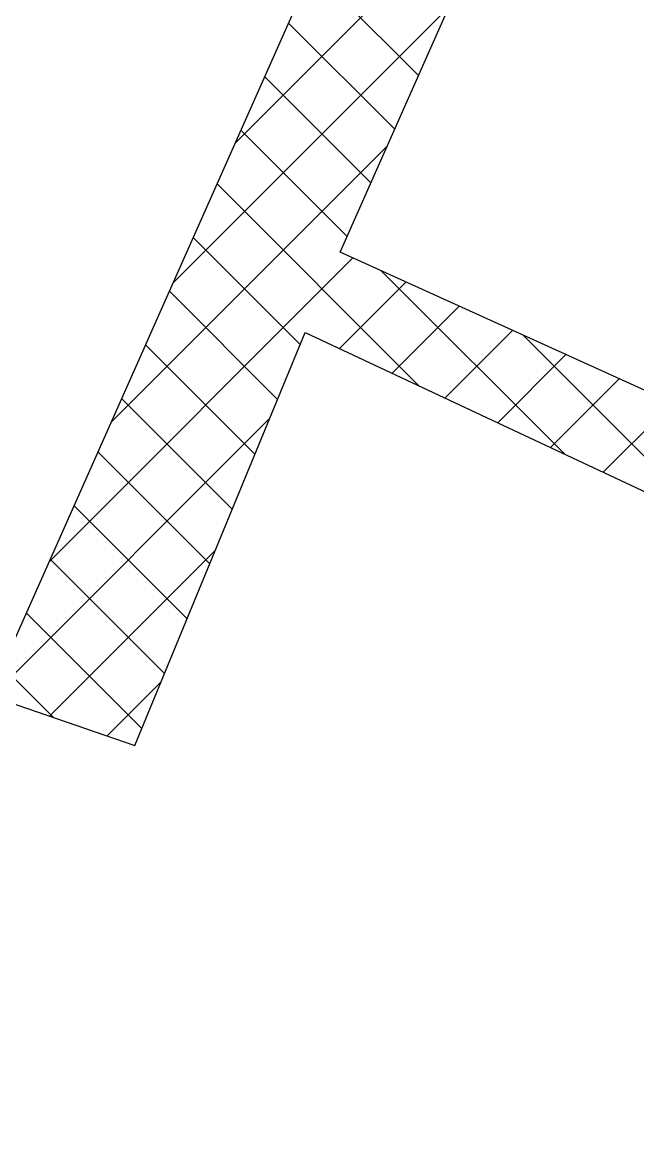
# Model space of a CAD drawing. Header units: metres. Extents: x 263097 to 264818, y 2151577 to 2154051.
# Drawn here: x 263144.6 to 263180.2, y 2153509.9 to 2153575.1 of the extents above; entities that cross this region are included whole.
import ezdxf

# ---------------------------------------------------------------- set-up
doc = ezdxf.new("R2010")
doc.units = ezdxf.units.M
doc.layers.add('PORT', color=5, linetype='Continuous')

msp = doc.modelspace()

# ---------------------------------------------------------------- linework, layer by layer
at = {"layer": 'PORT'}
for p, q in [((263165.882, 2153588.386), (263142.647, 2153536.141)), ((263162.978, 2153561.828), (263173.143, 2153584.758)), ((263251.561, 2153521.629), (263162.978, 2153561.828)), ((263151.07, 2153533.239), (263160.945, 2153557.184)), ((263160.945, 2153557.184), (263261.871, 2153509.873)), ((263142.647, 2153536.141), (263151.07, 2153533.239))]:
    msp.add_line(p, q, dxfattribs=at)
at = {"layer": 'PORT', "linetype": 'Continuous'}
for p, q in [((263156.881, 2153568.146), (263172.865, 2153584.13)), ((263167.518, 2153572.069), (263161.363, 2153578.224)), ((263153.285, 2153560.06), (263169.289, 2153576.064)), ((263166.138, 2153568.958), (263159.98, 2153575.116)), ((263164.759, 2153565.847), (263158.598, 2153572.008)), ((263163.38, 2153562.736), (263157.216, 2153568.9)), ((263149.689, 2153551.974), (263165.713, 2153567.998)), ((263167.527, 2153554.099), (263155.834, 2153565.792)), ((263160.655, 2153556.481), (263154.452, 2153562.684)), ((263146.092, 2153543.887), (263163.704, 2153561.499)), ((263175.98, 2153550.137), (263165.376, 2153560.74)), ((263162.943, 2153556.248), (263166.792, 2153560.097)), ((263159.344, 2153553.302), (263153.07, 2153559.576)), ((263166, 2153554.815), (263169.881, 2153558.696)), ((263169.057, 2153553.382), (263172.969, 2153557.294)), ((263184.432, 2153546.174), (263173.597, 2153557.009)), ((263158.033, 2153550.123), (263151.687, 2153556.468)), ((263172.114, 2153551.949), (263176.058, 2153555.893)), ((263175.171, 2153550.516), (263179.147, 2153554.491)), ((263156.722, 2153546.944), (263150.305, 2153553.36)), ((263178.228, 2153549.082), (263182.235, 2153553.089)), ((263142.788, 2153536.093), (263158.885, 2153552.19)), ((263155.411, 2153543.765), (263148.923, 2153550.252)), ((263154.1, 2153540.585), (263147.541, 2153547.144)), ((263146.127, 2153534.942), (263155.734, 2153544.549)), ((263152.789, 2153537.406), (263146.159, 2153544.036)), ((263151.478, 2153534.227), (263144.776, 2153540.929)), ((263146.35, 2153534.865), (263143.394, 2153537.821)), ((263149.467, 2153533.791), (263152.583, 2153536.908))]:
    msp.add_line(p, q, dxfattribs=at)

doc.saveas('drawing.dxf')
